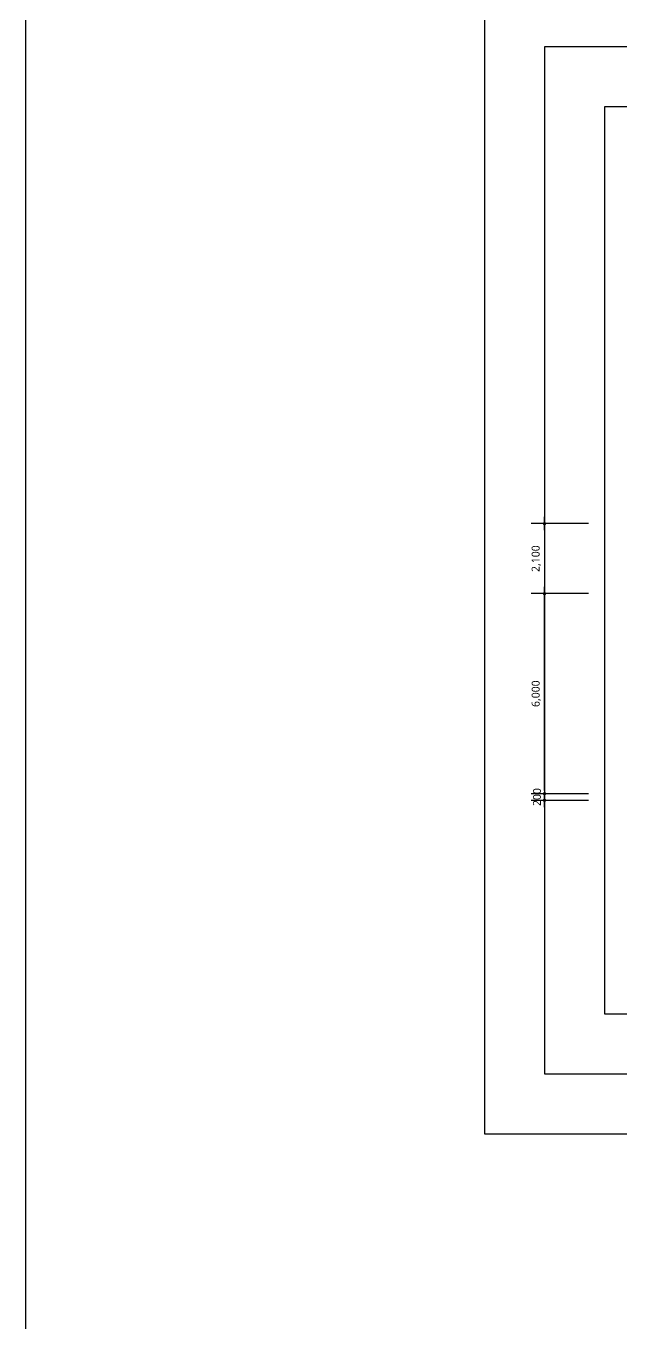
# Model space of a CAD drawing. Header units: millimetres. Extents: x 0 to 672800, y 0 to 118800.
# Drawn here: x 513900 to 531745, y 56119 to 95022 of the extents above; entities that cross this region are included whole.
import ezdxf

# ---------------------------------------------------------------- set-up
doc = ezdxf.new("R2010")
doc.units = ezdxf.units.MM
doc.header["$LTSCALE"] = 200
doc.layers.get('DEFPOINTS').update_dxf_attribs({"color": 137})
doc.layers.add('check', color=61, linetype='Continuous', plot=False)
doc.styles.add('맑은고딕', font='malgun.ttf')
doc.dimstyles.new('CJAK', dxfattribs={"dimscale": 200, "dimtxt": 1.2, "dimasz": 0.5, "dimexe": 2, "dimexo": 3, "dimgap": 0.5, "dimtad": 1, "dimdec": 0, "dimzin": 1, "dimdsep": 46, "dimlunit": 6, "dimtxsty": '맑은고딕', "dimblk": 'CJDOT', "dimcen": 0.09, "dimdle": 1, "dimclrd": 256, "dimclre": 256, "dimclrt": 256, "dimadec": 0, "dimazin": 0, "dimtfac": 1, "dimtdec": 0, "dimtix": 1, "dimtmove": 2, "dimatfit": 3, "dimldrblk": 'CJDOT', "dimfxl": 1, "dimtolj": 1, "dimtzin": 1, "dimarcsym": 0})

# ---------------------------------------------------------------- blocks, each defined once
blk = doc.blocks.new('CJDOT')
blk.add_line((-2, 0), (2, 0))
at = {"const_width": 0.5}
blk.add_lwpolyline([(-0.25, 0, 1), (0.25, 0, 1)], format="xyb", close=True, dxfattribs=at)
blk = doc.blocks.new('*D189')
at = {"layer": 'check', "lineweight": -2, "transparency": 16777216}
for p, q in [((530772, 77995), (529050, 77995)), ((529450, 72095), (529450, 77895)), ((530772, 71995), (529050, 71995))]:
    blk.add_line(p, q, dxfattribs=at)
at = {"layer": 'DEFPOINTS', "color": 0, "transparency": 16777216}
for p in [(529450, 77995), (531372, 77995), (531372, 71995)]:
    blk.add_point(p, dxfattribs=at)
at = {"layer": 'check', "lineweight": -2, "transparency": 16777216, "xscale": 100, "yscale": 100, "zscale": 100}
for p, rotation in [((529450, 77995), 90), ((529450, 71995), 270)]:
    blk.add_blockref('CJDOT', p, dxfattribs=dict(at, rotation=rotation))
at = {"layer": 'check', "transparency": 16777216, "insert": (529206, 74995), "char_height": 240, "attachment_point": 5, "rotation": 90, "style": '맑은고딕'}
blk.add_mtext('\\A1;6,000', dxfattribs=at)
blk = doc.blocks.new('*D190')
at = {"layer": 'check', "lineweight": -2, "transparency": 16777216}
for p, q in [((530772, 80095), (529050, 80095)), ((529450, 79995), (529450, 78095)), ((530772, 77995), (529050, 77995))]:
    blk.add_line(p, q, dxfattribs=at)
at = {"layer": 'DEFPOINTS', "color": 0, "transparency": 16777216}
for p in [(531372, 80095), (529450, 77995), (531372, 77995)]:
    blk.add_point(p, dxfattribs=at)
at = {"layer": 'check', "lineweight": -2, "transparency": 16777216, "xscale": 100, "yscale": 100, "zscale": 100}
for p, rotation in [((529450, 80095), 90), ((529450, 77995), 270)]:
    blk.add_blockref('CJDOT', p, dxfattribs=dict(at, rotation=rotation))
at = {"layer": 'check', "transparency": 16777216, "insert": (529205, 79045), "char_height": 240, "attachment_point": 5, "rotation": 90, "style": '맑은고딕'}
blk.add_mtext('\\A1;2,100', dxfattribs=at)
blk = doc.blocks.new('*D191')
at = {"layer": 'check', "lineweight": -2, "transparency": 16777216}
for p, q in [((530772, 71995), (529050, 71995)), ((529450, 72095), (529450, 72195)), ((529450, 71995), (529450, 71795)), ((530772, 71795), (529050, 71795)), ((529450, 71695), (529450, 71595))]:
    blk.add_line(p, q, dxfattribs=at)
at = {"layer": 'DEFPOINTS', "color": 0, "transparency": 16777216}
for p in [(531372, 71995), (529450, 71795), (531372, 71795)]:
    blk.add_point(p, dxfattribs=at)
at = {"layer": 'check', "lineweight": -2, "transparency": 16777216, "xscale": 100, "yscale": 100, "zscale": 100}
for p, rotation in [((529450, 71995), 270), ((529450, 71795), 90)]:
    blk.add_blockref('CJDOT', p, dxfattribs=dict(at, rotation=rotation))
at = {"layer": 'check', "transparency": 16777216, "insert": (529226, 71895), "char_height": 240, "attachment_point": 5, "rotation": 90, "style": '맑은고딕'}
blk.add_mtext('\\A1;200', dxfattribs=at)

msp = doc.modelspace()

# ---------------------------------------------------------------- linework, layer by layer
at = {"layer": 'DEFPOINTS'}
for points in [[(651300, 4200), (513900, 4200), (513900, 114600), (651300, 114600)], [(527650, 96194.9), (527650, 61794.9), (561737.6, 61794.9), (561737.6, 96194.9)], [(529450, 94394.9), (529450, 63594.9), (559937.6, 63594.9), (559937.6, 94394.9)], [(531250, 92594.9), (531250, 65394.9), (558137.6, 65394.9), (558137.6, 92594.9)]]:
    msp.add_lwpolyline(points, close=True, dxfattribs=at)

# ---------------------------------------------------------------- dimensions: what is measured, and where the dimension line sits
at = {"layer": 'check'}
for base, p1, p2, angle, picture, middle in [((529450, 77994.9), (531372.2, 80094.9), (531372.2, 77994.9), 270, '*D190', (529205.2, 79044.9)), ((529450, 77994.9), (531372.2, 71994.9), (531372.2, 77994.9), 90, '*D189', (529205.9, 74994.9)), ((529450, 71794.9), (531372.2, 71994.9), (531372.2, 71794.9), 270, '*D191', (529226, 71894.9))]:
    dim = msp.add_linear_dim(base=base, p1=p1, p2=p2, angle=angle, dimstyle='CJAK', dxfattribs=at)
    dim.commit()
    dim.dimension.update_dxf_attribs({"geometry": picture, "text_midpoint": middle})

doc.saveas('drawing.dxf')
